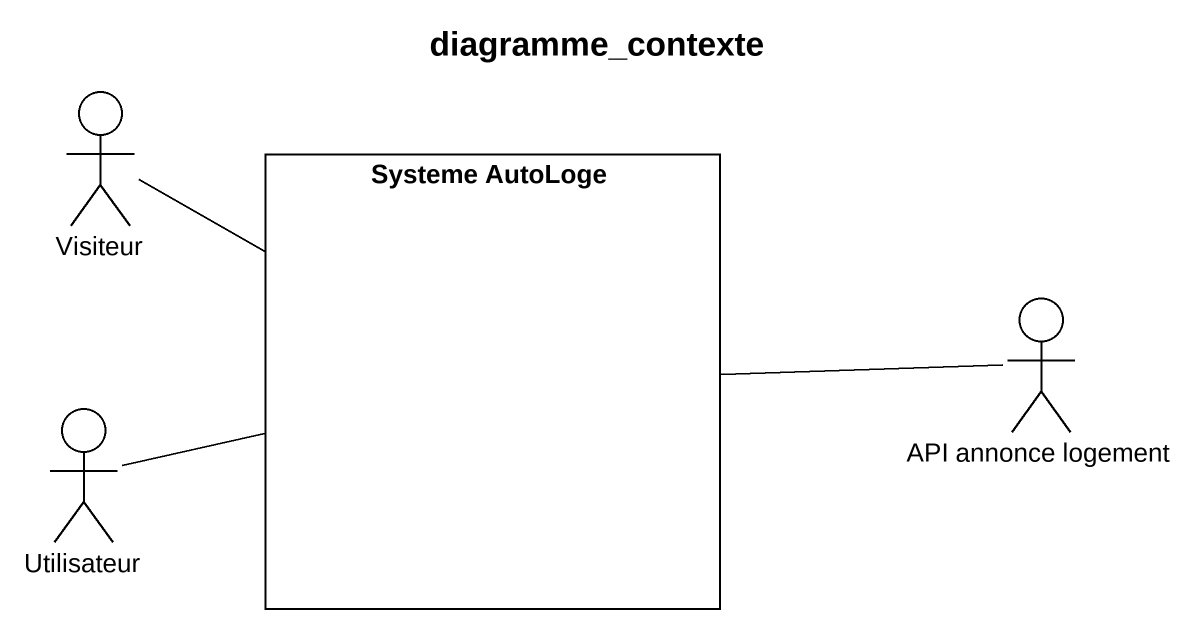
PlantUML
@startuml
title diagramme_contexte
actor Visiteur
rectangle "Systeme AutoLoge" as Systeme_AutoLoge
actor "API annonce logement" as API_annonce_logement
actor Utilisateur
Visiteur -right- Systeme_AutoLoge
Systeme_AutoLoge -right- API_annonce_logement
Utilisateur -right- Systeme_AutoLoge
@enduml
